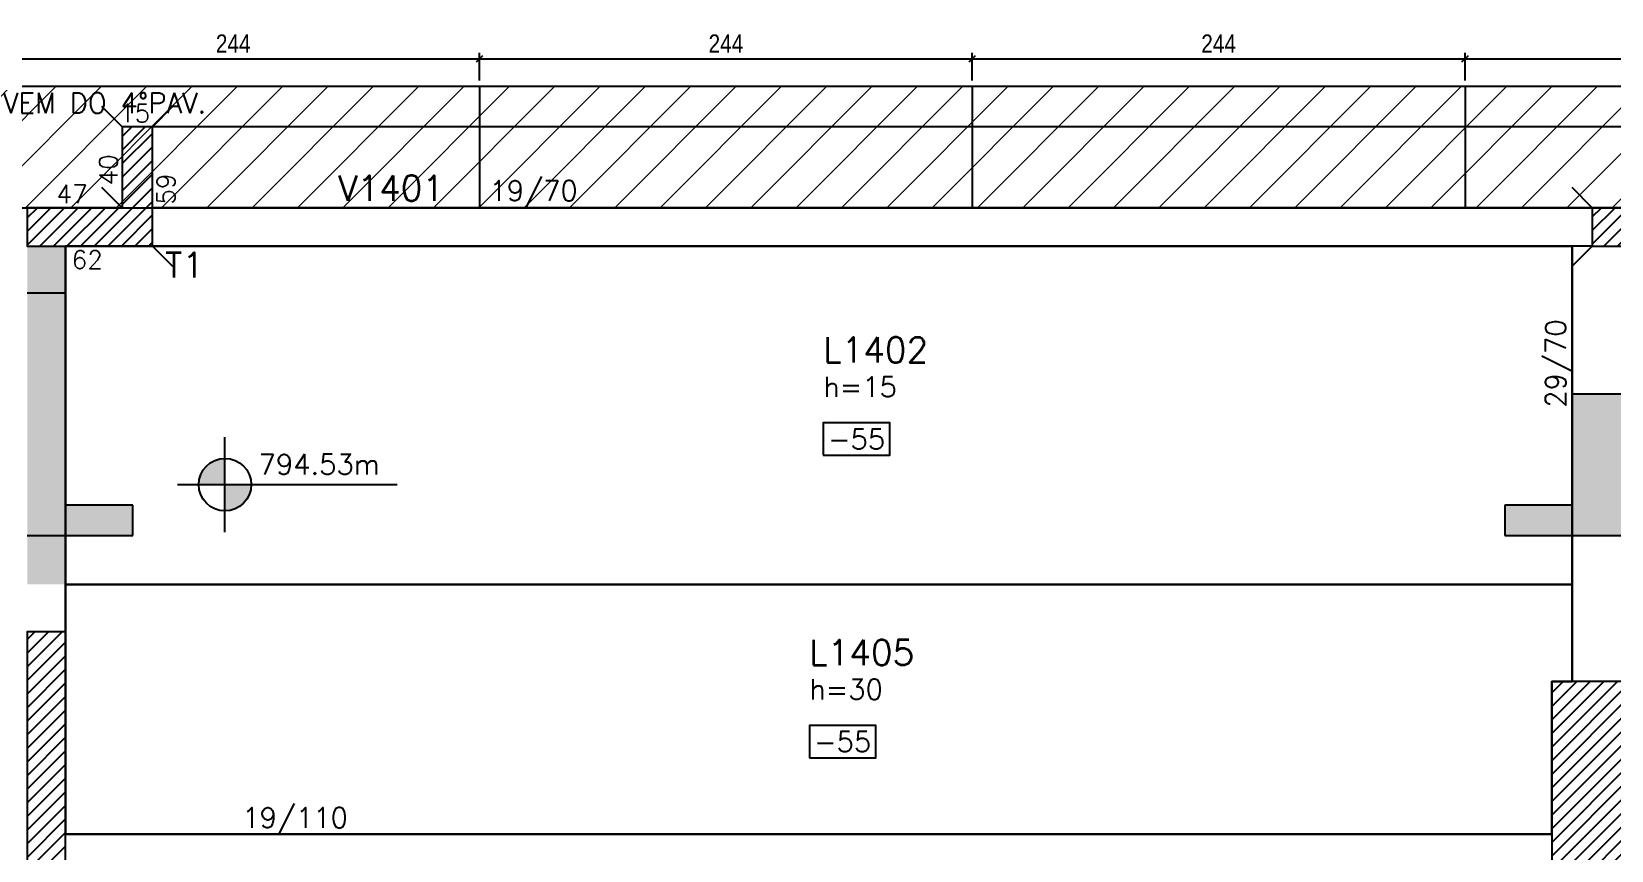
# Model space of a CAD drawing. Extents: x 1860 to 8661, y -614 to 3008.
# Drawn here: x 5493 to 6275, y 1787 to 2192 of the extents above; entities that cross this region are included whole.
import ezdxf
from ezdxf.enums import TextEntityAlignment as Align

# ---------------------------------------------------------------- set-up
doc = ezdxf.new("R2010")
doc.units = 0
for name, color, linetype in [('242', 12, 'Continuous'), ('COTA', 241, 'Continuous'), ('F-CORTE', 4, 'Continuous'), ('F-DESNIVEL-1', 254, 'Continuous'), ('F-LAJES', 3, 'Continuous'), ('F-LAJES-DIM', 2, 'Continuous'), ('F-LAJES-NOME', 4, 'Continuous'), ('F-LAJES-R', 254, 'Continuous'), ('F-NÍVEL-PLANTA', 2, 'Continuous'), ('F-PILARES-DIM', 172, 'Continuous'), ('F-PILARES-HACH', 174, 'Continuous'), ('F-PILARES-N', 170, 'Continuous'), ('F-PILARES-NASCE', 4, 'Continuous'), ('F-PILARES-NOME', 170, 'Continuous'), ('F-PILARES-S', 170, 'Continuous'), ('F-SOLIDO-CORTE', 71, 'Continuous'), ('F-TEXTO', 6, 'Continuous'), ('F-VIGAS', 3, 'Continuous'), ('F-VIGAS-DIM', 2, 'Continuous'), ('F-VIGAS-NOME', 4, 'Continuous'), ('Painéis', 200, 'Continuous')]:
    doc.layers.add(name, color=color, linetype=linetype)
doc.layers.add('F-DESNIVEL-5', color=7, linetype='Continuous', true_color=0xadd6ff)
doc.layers.add('Hachura', color=251, linetype='Continuous', lineweight=9)
doc.styles.add('COTA TECNICA-50', font='techl___.ttf', dxfattribs={"height": 9})
doc.styles.add('MCP', font='romans.shx')
doc.dimstyles.new('COTA PAINEL-50', dxfattribs={"dimtxt": 9, "dimasz": 3, "dimexe": 3, "dimexo": 3, "dimgap": 3, "dimtad": 1, "dimdec": 1, "dimzin": 12, "dimdsep": 46, "dimtxsty": 'COTA TECNICA-50', "dimblk1": 'OBLIQUE', "dimblk2": 'OBLIQUE', "dimsah": 1, "dimcen": 0.9, "dimclrd": 4, "dimclre": 4, "dimclrt": 240, "dimadec": 1, "dimazin": 3, "dimtfac": 1, "dimtdec": 1, "dimtmove": 0, "dimatfit": 3, "dimfxl": 1, "dimtolj": 1, "dimtzin": 12, "dimarcsym": 0})
pattern_1 = [(45, (4214.506, 480.1385), (-3.367596, 3.367596), [])]

# ---------------------------------------------------------------- blocks, each defined once
blk = doc.blocks.new('*U36')
at = {"layer": 'F-LAJES-DIM', "color": 1}
blk.add_lwpolyline([(0, 0), (33, 0), (33, 16), (0, 16)], close=True, dxfattribs=at)
at = {"layer": 'F-LAJES-DIM', "style": 'MCP'}
blk.add_attdef('DIM', text='', height=10, dxfattribs=at).set_placement((16.5, 8), align=Align.MIDDLE_CENTER)
blk = doc.blocks.new('Nível - Planta')
at = {"layer": 'F-NÍVEL-PLANTA'}
h = blk.add_hatch(color=71, dxfattribs=at)
h.paths.add_polyline_path([(0, 0), (0, 0.26, 0.414214), (-0.26, 0)])
h.paths.add_polyline_path([(0.26, 0), (0, 0), (0, -0.26, 0.414214)])
for p, q in [((0, -0.469), (0, 0.469)), ((-0.469, 0), (1.704, 0))]:
    blk.add_line(p, q, dxfattribs=at)
blk.add_circle((0, 0), 0.26, dxfattribs=at)
at = {"layer": 'F-TEXTO', "color": 3, "style": 'MCP'}
blk.add_attdef('NÍVEL', (0.333, 0.102), '', height=0.2, dxfattribs=at)
blk = doc.blocks.new('_Oblique')
at = {"color": 0, "linetype": 'ByBlock', "lineweight": -2}
blk.add_line((-0.5, -0.5), (0.5, 0.5), dxfattribs=at)
blk = doc.blocks.new('*D342')
at = {"layer": 'COTA', "color": 4, "lineweight": -2, "transparency": 16777216}
for p, q in [((5470.51, 2167.64), (5470.51, 2181.31)), ((5470.51, 2178.31), (5714.51, 2178.31)), ((5714.51, 2167.64), (5714.51, 2181.31))]:
    blk.add_line(p, q, dxfattribs=at)
at = {"layer": 'Defpoints', "color": 0, "transparency": 16777216}
for p in [(5714.51, 2178.31), (5470.51, 2164.64), (5714.51, 2164.64)]:
    blk.add_point(p, dxfattribs=at)
at = {"layer": 'COTA', "color": 4, "lineweight": -2, "transparency": 16777216, "xscale": 3, "yscale": 3, "zscale": 3, "rotation": 180}
blk.add_blockref('_Oblique', (5470.51, 2178.31), dxfattribs=at)
at = {"layer": 'COTA', "color": 4, "lineweight": -2, "transparency": 16777216, "xscale": 3, "yscale": 3, "zscale": 3}
blk.add_blockref('_Oblique', (5714.51, 2178.31), dxfattribs=at)
at = {"layer": 'COTA', "color": 240, "transparency": 16777216, "insert": (5592.51, 2185.88), "char_height": 9, "attachment_point": 5, "style": 'COTA TECNICA-50'}
blk.add_mtext('\\A1;244', dxfattribs=at)
blk = doc.blocks.new('*D338')
at = {"layer": 'COTA', "color": 4, "lineweight": -2, "transparency": 16777216}
for p, q in [((5714.51, 2167.64), (5714.51, 2181.31)), ((5714.51, 2178.31), (5958.51, 2178.31)), ((5958.51, 2167.64), (5958.51, 2181.31))]:
    blk.add_line(p, q, dxfattribs=at)
at = {"layer": 'Defpoints', "color": 0, "transparency": 16777216}
for p in [(5958.51, 2178.31), (5714.51, 2164.64), (5958.51, 2164.64)]:
    blk.add_point(p, dxfattribs=at)
at = {"layer": 'COTA', "color": 4, "lineweight": -2, "transparency": 16777216, "xscale": 3, "yscale": 3, "zscale": 3, "rotation": 180}
blk.add_blockref('_Oblique', (5714.51, 2178.31), dxfattribs=at)
at = {"layer": 'COTA', "color": 4, "lineweight": -2, "transparency": 16777216, "xscale": 3, "yscale": 3, "zscale": 3}
blk.add_blockref('_Oblique', (5958.51, 2178.31), dxfattribs=at)
at = {"layer": 'COTA', "color": 240, "transparency": 16777216, "insert": (5836.51, 2185.88), "char_height": 9, "attachment_point": 5, "style": 'COTA TECNICA-50'}
blk.add_mtext('\\A1;244', dxfattribs=at)
blk = doc.blocks.new('*D339')
at = {"layer": 'COTA', "color": 4, "lineweight": -2, "transparency": 16777216}
for p, q in [((5958.51, 2167.64), (5958.51, 2181.31)), ((5958.51, 2178.31), (6202.51, 2178.31)), ((6202.51, 2167.64), (6202.51, 2181.31))]:
    blk.add_line(p, q, dxfattribs=at)
at = {"layer": 'Defpoints', "color": 0, "transparency": 16777216}
for p in [(6202.51, 2178.31), (5958.51, 2164.64), (6202.51, 2164.64)]:
    blk.add_point(p, dxfattribs=at)
at = {"layer": 'COTA', "color": 4, "lineweight": -2, "transparency": 16777216, "xscale": 3, "yscale": 3, "zscale": 3, "rotation": 180}
blk.add_blockref('_Oblique', (5958.51, 2178.31), dxfattribs=at)
at = {"layer": 'COTA', "color": 4, "lineweight": -2, "transparency": 16777216, "xscale": 3, "yscale": 3, "zscale": 3}
blk.add_blockref('_Oblique', (6202.51, 2178.31), dxfattribs=at)
at = {"layer": 'COTA', "color": 240, "transparency": 16777216, "insert": (6080.51, 2185.88), "char_height": 9, "attachment_point": 5, "style": 'COTA TECNICA-50'}
blk.add_mtext('\\A1;244', dxfattribs=at)
blk = doc.blocks.new('*D340')
at = {"layer": 'COTA', "color": 4, "lineweight": -2, "transparency": 16777216}
for p, q in [((6202.51, 2167.64), (6202.51, 2181.31)), ((6202.51, 2178.31), (6446.51, 2178.31)), ((6446.51, 2167.64), (6446.51, 2181.31))]:
    blk.add_line(p, q, dxfattribs=at)
at = {"layer": 'Defpoints', "color": 0, "transparency": 16777216}
for p in [(6446.51, 2178.31), (6202.51, 2164.64), (6446.51, 2164.64)]:
    blk.add_point(p, dxfattribs=at)
at = {"layer": 'COTA', "color": 4, "lineweight": -2, "transparency": 16777216, "xscale": 3, "yscale": 3, "zscale": 3, "rotation": 180}
blk.add_blockref('_Oblique', (6202.51, 2178.31), dxfattribs=at)
at = {"layer": 'COTA', "color": 4, "lineweight": -2, "transparency": 16777216, "xscale": 3, "yscale": 3, "zscale": 3}
blk.add_blockref('_Oblique', (6446.51, 2178.31), dxfattribs=at)
at = {"layer": 'COTA', "color": 240, "transparency": 16777216, "insert": (6324.51, 2185.88), "char_height": 9, "attachment_point": 5, "style": 'COTA TECNICA-50'}
blk.add_mtext('\\A1;244', dxfattribs=at)

msp = doc.modelspace()

# ---------------------------------------------------------------- hatches: boundary and pattern name
at = {"layer": 'F-PILARES-HACH', "linetype": 'Continuous'}
h = msp.add_hatch(dxfattribs=at)
h.set_pattern_fill('ANSI31', color=256, scale=1.5, style=0)
h.set_pattern_definition(pattern_1)
h.paths.add_polyline_path([(5537.51, 2144.64), (5537.51, 2104.64), (5490.51, 2104.64), (5490.51, 2085.64), (5552.51, 2085.64), (5552.51, 2144.64)], flags=16)
h = msp.add_hatch(dxfattribs=at)
h.set_pattern_fill('ANSI31', color=256, scale=1.5, style=0)
h.set_pattern_definition(pattern_1)
h.paths.add_polyline_path([(6265.51, 2085.64), (6322.51, 2085.64), (6322.51, 2104.64), (6265.51, 2104.64)], flags=16)
h = msp.add_hatch(dxfattribs=at)
h.set_pattern_fill('ANSI31', color=256, scale=1.5, style=0)
h.set_pattern_definition(pattern_1)
h.paths.add_polyline_path([(5490.51, 1695.64), (5509.51, 1695.64), (5509.51, 1894.64), (5490.51, 1894.64)], flags=16)
h = msp.add_hatch(dxfattribs=at)
h.set_pattern_fill('ANSI31', color=256, scale=1.5, style=0)
h.set_pattern_definition(pattern_1)
h.paths.add_polyline_path([(6245.51, 1771.14), (6284.51, 1771.14), (6284.51, 1870.14), (6245.51, 1870.14)], flags=16)
at = {"layer": 'F-SOLIDO-CORTE', "linetype": 'Continuous'}
for points in [[(5490.51, 2062.4), (5490.51, 1942.4), (5542.86, 1942.4), (5542.86, 1957.4), (5509.51, 1957.4), (5509.51, 2062.4)], [(6255.51, 2012.4), (6255.51, 1957.4), (6222.16, 1957.4), (6222.16, 1942.4), (6284.51, 1942.4), (6317.86, 1942.4), (6317.86, 1957.4), (6284.51, 1957.4), (6284.51, 2012.4)]]:
    msp.add_hatch(color=256, dxfattribs=at).paths.add_polyline_path(points, flags=16)
at = {"layer": 'Hachura', "linetype": 'ByBlock'}
h = msp.add_hatch(dxfattribs=at)
h.set_pattern_fill('ANSI31', color=256, scale=5)
h.set_pattern_definition([(45, (-57.487, -1107.581), (-11.22532, 11.22532), [])])
h.paths.add_polyline_path([(5470.51, 2164.64), (5470.51, 2104.64), (5714.51, 2104.64), (5714.51, 2164.64)])
h.paths.add_polyline_path([(5958.51, 2104.64), (5958.51, 2164.64), (5714.51, 2164.64), (5714.51, 2104.64)])
h.paths.add_polyline_path([(5958.51, 2164.64), (5958.51, 2104.64), (6202.51, 2104.64), (6202.51, 2164.64)])
h.paths.add_polyline_path([(6202.51, 2164.64), (6202.51, 2104.64), (6446.51, 2104.64), (6446.51, 2164.64)])
h.paths.add_polyline_path([(6690.51, 2104.64), (6690.51, 2164.64), (6446.51, 2164.64), (6446.51, 2104.64)])
h.paths.add_polyline_path([(6690.51, 2164.64), (6690.51, 2104.64), (6934.51, 2104.64), (6934.51, 2164.64)])
h.paths.add_polyline_path([(6934.51, 2164.64), (6934.51, 2104.64), (7069.51, 2104.64), (7069.51, 2164.64)])

# ---------------------------------------------------------------- linework, layer by layer
at = {"layer": '242', "linetype": 'Continuous'}
for p, q in [((5529.44, 2105.09), (5529.44, 2105.09)), ((6265.01, 1820.64), (6265.01, 1820.64)), ((5500.01, 1795.14), (5500.01, 1795.14))]:
    msp.add_line(p, q, dxfattribs=at)
at = {"layer": 'F-CORTE', "linetype": 'Continuous'}
for p, q in [((5509.51, 2062.4), (5490.51, 2062.4)), ((5509.51, 1957.4), (5509.51, 2062.4)), ((6284.51, 2012.4), (6255.51, 2012.4)), ((6255.51, 2012.4), (6255.51, 1957.4)), ((5542.86, 1957.4), (5509.51, 1957.4)), ((6255.51, 1957.4), (6222.16, 1957.4)), ((5490.51, 1942.4), (5542.86, 1942.4)), ((6222.16, 1942.4), (6284.51, 1942.4))]:
    msp.add_line(p, q, dxfattribs=at)
at = {"layer": 'F-DESNIVEL-1', "linetype": 'Continuous'}
for points in [[(5509.51, 1918.14), (5509.51, 2085.64), (5490.51, 2085.64)], [(5509.51, 1918.14), (5490.51, 2085.64), (5490.51, 1918.14)], [(5509.51, 1918.14), (5490.51, 1918.14), (5509.51, 1918.14)]]:
    msp.add_solid(points, dxfattribs=at)
at = {"layer": 'F-DESNIVEL-5', "linetype": 'Continuous'}
for points in [[(6255.51, 1918.14), (5509.51, 1918.14), (6255.51, 1918.14)], [(5509.51, 1894.64), (5509.51, 1918.14), (5509.51, 1894.64)], [(5509.51, 1794.64), (5509.51, 1894.64), (5509.51, 1794.64)]]:
    msp.add_solid(points, dxfattribs=at)
at = {"layer": 'F-LAJES', "linetype": 'Continuous'}
for p, q in [((7010.51, 2144.64), (5537.51, 2144.64)), ((5537.51, 2144.64), (5537.51, 2104.64)), ((5509.51, 1918.14), (6255.51, 1918.14))]:
    msp.add_line(p, q, dxfattribs=at)
at = {"layer": 'F-LAJES-R', "linetype": 'Continuous'}
for points in [[(6255.51, 1918.14), (6255.51, 2085.64), (5552.51, 2085.64), (5509.51, 2085.64), (5509.51, 1918.14), (6255.51, 1918.14)], [(6255.51, 1870.14), (6255.51, 1918.14), (5509.51, 1918.14), (5509.51, 1894.64), (5509.51, 1794.64), (6245.51, 1794.64), (6245.51, 1870.14), (6255.51, 1870.14)]]:
    msp.add_lwpolyline(points, dxfattribs=at)
at = {"layer": 'F-PILARES-N', "linetype": 'Continuous'}
for points in [[(5537.51, 2144.64), (5537.51, 2104.64), (5490.51, 2104.64), (5490.51, 2085.64), (5552.51, 2085.64), (5552.51, 2144.64), (5537.51, 2144.64)], [(6265.51, 2085.64), (6322.51, 2085.64), (6322.51, 2104.64), (6265.51, 2104.64), (6265.51, 2085.64)]]:
    msp.add_lwpolyline(points, dxfattribs=at)
at = {"layer": 'F-PILARES-NASCE', "linetype": 'Continuous'}
for p, q in [((5537.51, 2144.64), (5527.51, 2154.64)), ((5552.51, 2144.64), (5562.51, 2154.64)), ((5537.51, 2104.64), (5527.51, 2114.64)), ((6265.51, 2104.64), (6255.51, 2114.64)), ((5552.51, 2085.64), (5562.51, 2075.64)), ((6265.51, 2085.64), (6255.51, 2075.64))]:
    msp.add_line(p, q, dxfattribs=at)
at = {"layer": 'F-PILARES-S', "linetype": 'Continuous'}
for points in [[(5490.51, 1695.64), (5509.51, 1695.64), (5509.51, 1894.64), (5490.51, 1894.64), (5490.51, 1695.64)], [(6245.51, 1771.14), (6284.51, 1771.14), (6284.51, 1870.14), (6245.51, 1870.14), (6245.51, 1771.14)]]:
    msp.add_lwpolyline(points, dxfattribs=at)
at = {"layer": 'F-SOLIDO-CORTE', "linetype": 'Continuous'}
for p, q in [((5509.51, 2062.4), (5490.51, 2062.4)), ((5509.51, 1957.4), (5509.51, 2062.4)), ((6255.51, 2012.4), (6255.51, 1957.4)), ((6284.51, 2012.4), (6255.51, 2012.4)), ((5542.86, 1957.4), (5509.51, 1957.4)), ((5542.86, 1942.4), (5542.86, 1957.4)), ((6255.51, 1957.4), (6222.16, 1957.4)), ((6222.16, 1957.4), (6222.16, 1942.4)), ((5490.51, 1942.4), (5542.86, 1942.4)), ((6222.16, 1942.4), (6284.51, 1942.4))]:
    msp.add_line(p, q, dxfattribs=at)
at = {"layer": 'F-VIGAS'}
for points in [[(6265.51, 2104.64), (5552.51, 2104.64)], [(5509.51, 1918.14), (5509.51, 2085.64)], [(5552.51, 2085.64), (6255.51, 2085.64)], [(6255.51, 2085.64), (6255.51, 1918.14)], [(6265.51, 2085.64), (6255.51, 2085.64)], [(5509.51, 1894.64), (5509.51, 1918.14)], [(6255.51, 1918.14), (6255.51, 1870.14)], [(6245.51, 1794.64), (5509.51, 1794.64)]]:
    msp.add_lwpolyline(points, dxfattribs=at)
at = {"layer": 'Painéis'}
for p, q in [((5714.51, 2164.64), (5714.51, 2104.64)), ((5958.51, 2164.64), (5958.51, 2104.64)), ((6202.51, 2164.64), (6202.51, 2104.64))]:
    msp.add_line(p, q, dxfattribs=at)
msp.add_lwpolyline([(5470.51, 2104.64), (7069.51, 2104.64), (7069.51, 2164.64), (5470.51, 2164.64)], close=True, dxfattribs=at)

# ---------------------------------------------------------------- block references
at = {"layer": 'F-LAJES-DIM', "linetype": 'Continuous'}
for p in [(5884.71, 1982.09), (5877.81, 1832.34)]:
    msp.add_blockref('*U36', p, dxfattribs=at).add_auto_attribs({'DIM': '-55'})
at = {"layer": 'F-NÍVEL-PLANTA', "linetype": 'Continuous', "xscale": 50, "yscale": 50, "zscale": 50}
msp.add_blockref('Nível - Planta', (5588.43, 1967.56), dxfattribs=at).add_auto_attribs({'NÍVEL': '794.53m'})

# ---------------------------------------------------------------- texts
at = {"layer": 'F-LAJES-DIM', "linetype": 'Continuous', "style": 'MCP'}
for s, p in [('h=15', (5884.71, 2010.99)), ('h=30', (5877.81, 1861.24))]:
    msp.add_text(s, height=10, dxfattribs=at).set_placement(p)
at = {"layer": 'F-LAJES-NOME', "linetype": 'Continuous', "style": 'MCP'}
for s, p in [('L1402', (5884.71, 2027.99)), ('L1405', (5877.81, 1878.24))]:
    msp.add_text(s, height=12.5, dxfattribs=at).set_placement(p)
at = {"layer": 'F-PILARES-DIM', "linetype": 'Continuous', "style": 'MCP'}
for s, p in [('15', (5536.01, 2146.89)), ('47', (5505.01, 2106.89)), ('62', (5512.51, 2074.39))]:
    msp.add_text(s, height=9, dxfattribs=at).set_placement(p)
for s, p in [('40', (5535.26, 2115.64)), ('59', (5563.76, 2106.14))]:
    msp.add_text(s, height=9, rotation=90, dxfattribs=at).set_placement(p)
at = {"layer": 'F-PILARES-NOME', "linetype": 'Continuous', "style": 'MCP'}
msp.add_text('T1', height=12.5, dxfattribs=at).set_placement((5558.76, 2070.01))
at = {"layer": 'F-VIGAS-DIM', "linetype": 'Continuous', "style": 'MCP'}
for s, p in [('VEM DO 4°PAV.', (5478.47, 2151.49)), ('19/70', (5719.4, 2108.09)), ('19/110', (5597.01, 1797.76))]:
    msp.add_text(s, height=10, dxfattribs=at).set_placement(p)
msp.add_text('29/70', height=10, rotation=90, dxfattribs=at).set_placement((6252.38, 2005.64))
at = {"layer": 'F-VIGAS-NOME', "linetype": 'Continuous', "style": 'MCP'}
msp.add_text('V1401', height=12.5, dxfattribs=at).set_placement((5644.4, 2108.09))

# ---------------------------------------------------------------- dimensions: what is measured, and where the dimension line sits
at = {"layer": 'COTA'}
dim = msp.add_linear_dim(base=(5714.51, 2178.31), p1=(5470.51, 2164.64), p2=(5714.51, 2164.64), dimstyle='COTA PAINEL-50', dxfattribs=at)
dim.commit()
dim.dimension.update_dxf_attribs({"geometry": '*D342', "text_midpoint": (5592.51, 2185.88)})
for base, p1, p2, picture, middle in [((5958.51, 2178.31), (5714.51, 2164.64), (5958.51, 2164.64), '*D338', (5836.51, 2185.88)), ((6202.51, 2178.31), (5958.51, 2164.64), (6202.51, 2164.64), '*D339', (6080.51, 2185.88)), ((6446.51, 2178.31), (6202.51, 2164.64), (6446.51, 2164.64), '*D340', (6324.51, 2185.88))]:
    dim = msp.add_linear_dim(base=base, p1=p1, p2=p2, dimstyle='COTA PAINEL-50', override={"dimtmove": 1}, dxfattribs=at)
    dim.commit()
    dim.dimension.update_dxf_attribs({"geometry": picture, "text_midpoint": middle})

doc.saveas('drawing.dxf')
